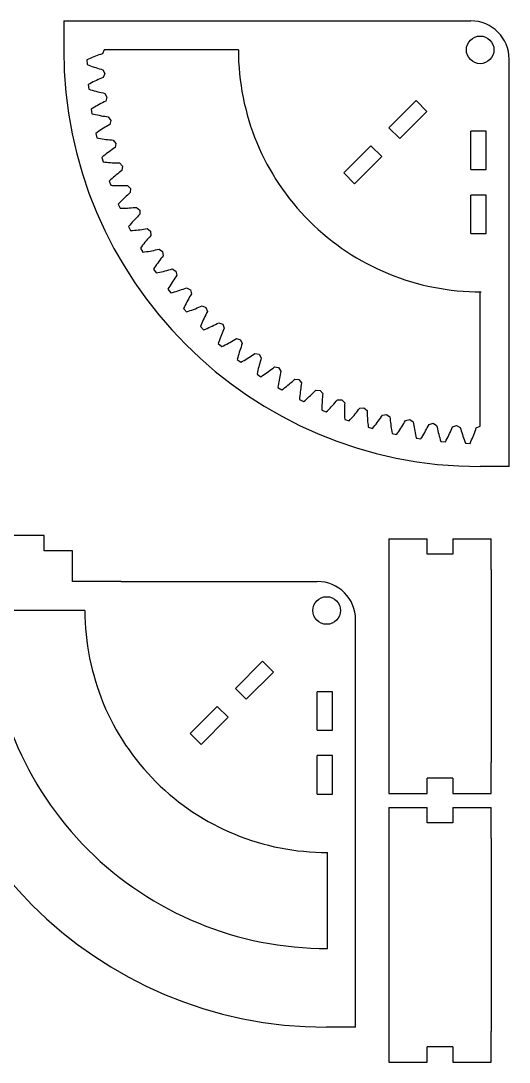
# Model space of a CAD drawing. Extents: x -1170 to -522, y -320 to 158.
# Drawn here: x -649.2 to -522, y -113.1 to 158 of the extents above; entities that cross this region are included whole.
import ezdxf

# ---------------------------------------------------------------- set-up
doc = ezdxf.new("R2010")
doc.units = 0
doc.linetypes.add('K5LT_BASIC', pattern=[0])
doc.layers.get('0').update_dxf_attribs({"lineweight": 25, "true_color": 0xffffff})
doc.layers.add('Системный слой', color=7, linetype='Continuous', true_color=0xffffff)

msp = doc.modelspace()

# ---------------------------------------------------------------- linework, layer by layer
at = {"color": 1, "true_color": 0xff0000}
for p, q in [((-638.03, 158.03), (-531.97, 158.03)), ((-638.03, 158.03), (-638.03, 150.47)), ((-628.42, 149.3), (-628.87, 149.14)), ((-627.97, 149.47), (-628.42, 149.3)), ((-627.53, 150.47), (-627.97, 149.47)), ((-627.53, 150.47), (-627.53, 150.47)), ((-631.55, 148.05), (-632, 147.85)), ((-632, 147.85), (-631.96, 146.66)), ((-631.96, 146.66), (-631.5, 146.48)), ((-631.1, 148.25), (-631.55, 148.05)), ((-631.5, 146.48), (-631.04, 146.31)), ((-630.66, 148.44), (-631.1, 148.25)), ((-630.21, 148.63), (-630.66, 148.44)), ((-629.77, 148.8), (-630.21, 148.63)), ((-629.32, 148.98), (-629.77, 148.8)), ((-628.87, 149.14), (-629.32, 148.98)), ((-631.04, 146.31), (-630.59, 146.15)), ((-630.59, 146.15), (-630.13, 145.99)), ((-630.13, 145.99), (-629.67, 145.84)), ((-629.67, 145.84), (-629.21, 145.7)), ((-629.21, 145.7), (-628.76, 145.56)), ((-628.76, 145.56), (-628.3, 145.43)), ((-628.3, 145.43), (-627.84, 145.29)), ((-627.84, 145.29), (-627.34, 144.32)), ((-627.34, 144.32), (-627.72, 143.29)), ((-627.34, 144.32), (-627.34, 144.32)), ((-631.2, 141.65), (-631.63, 141.42)), ((-631.63, 141.42), (-631.52, 140.23)), ((-630.76, 141.88), (-631.2, 141.65)), ((-630.33, 142.1), (-630.76, 141.88)), ((-629.9, 142.31), (-630.33, 142.1)), ((-629.46, 142.51), (-629.9, 142.31)), ((-629.03, 142.71), (-629.46, 142.51)), ((-628.59, 142.9), (-629.03, 142.71)), ((-628.15, 143.1), (-628.59, 142.9)), ((-627.72, 143.29), (-628.15, 143.1)), ((-631.52, 140.23), (-631.05, 140.08)), ((-631.05, 140.08), (-630.58, 139.94)), ((-630.58, 139.94), (-630.12, 139.81)), ((-630.12, 139.81), (-629.65, 139.68)), ((-629.65, 139.68), (-629.18, 139.56)), ((-629.18, 139.56), (-628.72, 139.45)), ((-628.72, 139.45), (-628.25, 139.34)), ((-628.25, 139.34), (-627.79, 139.24)), ((-627.79, 139.24), (-627.32, 139.13)), ((-627.32, 139.13), (-626.76, 138.19)), ((-629.61, 135.78), (-630.03, 135.54)), ((-629.19, 136.02), (-629.61, 135.78)), ((-628.77, 136.25), (-629.19, 136.02)), ((-628.34, 136.48), (-628.77, 136.25)), ((-627.92, 136.7), (-628.34, 136.48)), ((-627.5, 136.92), (-627.92, 136.7)), ((-627.07, 137.14), (-627.5, 136.92)), ((-626.76, 138.19), (-627.07, 137.14)), ((-626.76, 138.19), (-626.76, 138.19)), ((-553.29, 130.2), (-546.22, 137.27)), ((-543.39, 134.44), (-546.22, 137.27)), ((-630.44, 135.28), (-630.86, 135.03)), ((-630.86, 135.03), (-630.67, 133.85)), ((-630.67, 133.85), (-630.2, 133.73)), ((-630.03, 135.54), (-630.44, 135.28)), ((-630.2, 133.73), (-629.72, 133.62)), ((-629.72, 133.62), (-629.25, 133.51)), ((-629.25, 133.51), (-628.77, 133.42)), ((-628.77, 133.42), (-628.3, 133.33)), ((-628.3, 133.33), (-627.83, 133.24)), ((-627.83, 133.24), (-627.36, 133.16)), ((-627.36, 133.16), (-626.89, 133.09)), ((-626.89, 133.09), (-626.42, 133.01)), ((-626.42, 133.01), (-625.79, 132.11)), ((-550.47, 127.37), (-543.39, 134.44)), ((-627.27, 130.3), (-627.68, 130.05)), ((-626.86, 130.55), (-627.27, 130.3)), ((-626.45, 130.79), (-626.86, 130.55)), ((-626.04, 131.04), (-626.45, 130.79)), ((-625.79, 132.11), (-626.04, 131.04)), ((-625.79, 132.11), (-625.79, 132.11)), ((-553.29, 130.2), (-550.47, 127.37)), ((-629.29, 128.98), (-629.69, 128.69)), ((-629.69, 128.69), (-629.43, 127.53)), ((-629.43, 127.53), (-628.95, 127.44)), ((-628.89, 129.26), (-629.29, 128.98)), ((-628.49, 129.53), (-628.89, 129.26)), ((-628.08, 129.79), (-628.49, 129.53)), ((-627.68, 130.05), (-628.08, 129.79)), ((-528, 129.33), (-532, 129.33)), ((-532, 119.33), (-532, 129.33)), ((-528, 119.33), (-528, 129.33)), ((-628.95, 127.44), (-628.47, 127.36)), ((-628.47, 127.36), (-627.99, 127.29)), ((-627.99, 127.29), (-627.51, 127.22)), ((-627.51, 127.22), (-627.03, 127.16)), ((-627.03, 127.16), (-626.55, 127.1)), ((-626.55, 127.1), (-626.08, 127.05)), ((-626.08, 127.05), (-625.61, 127.01)), ((-625.61, 127.01), (-625.13, 126.96)), ((-625.02, 124.75), (-625.42, 124.48)), ((-625.13, 126.96), (-624.45, 126.1)), ((-624.63, 125.02), (-625.02, 124.75)), ((-624.45, 126.1), (-624.63, 125.02)), ((-624.45, 126.1), (-624.45, 126.1)), ((-565.08, 118.42), (-558.01, 125.49)), ((-555.18, 122.66), (-558.01, 125.49)), ((-627.74, 122.76), (-628.12, 122.45)), ((-628.12, 122.45), (-627.79, 121.3)), ((-627.36, 123.06), (-627.74, 122.76)), ((-626.98, 123.36), (-627.36, 123.06)), ((-626.59, 123.65), (-626.98, 123.36)), ((-626.2, 123.93), (-626.59, 123.65)), ((-625.81, 124.21), (-626.2, 123.93)), ((-625.42, 124.48), (-625.81, 124.21)), ((-562.25, 115.59), (-555.18, 122.66)), ((-627.79, 121.3), (-627.3, 121.25)), ((-627.3, 121.25), (-626.82, 121.19)), ((-626.82, 121.19), (-626.34, 121.15)), ((-626.34, 121.15), (-625.85, 121.11)), ((-625.85, 121.11), (-625.37, 121.08)), ((-625.37, 121.08), (-624.9, 121.06)), ((-624.9, 121.06), (-624.42, 121.04)), ((-624.42, 121.04), (-623.94, 121.02)), ((-623.94, 121.02), (-623.47, 121.01)), ((-623.47, 121.01), (-622.73, 120.19)), ((-622.73, 120.19), (-622.85, 119.09)), ((-622.73, 120.19), (-622.73, 120.19)), ((-532, 119.33), (-528, 119.33)), ((-625.81, 116.64), (-626.17, 116.31)), ((-625.45, 116.97), (-625.81, 116.64)), ((-625.08, 117.29), (-625.45, 116.97)), ((-624.71, 117.6), (-625.08, 117.29)), ((-624.34, 117.91), (-624.71, 117.6)), ((-623.97, 118.21), (-624.34, 117.91)), ((-623.6, 118.51), (-623.97, 118.21)), ((-623.22, 118.8), (-623.6, 118.51)), ((-622.85, 119.09), (-623.22, 118.8)), ((-565.08, 118.42), (-562.25, 115.59)), ((-626.17, 116.31), (-625.77, 115.19)), ((-625.77, 115.19), (-625.28, 115.16)), ((-625.28, 115.16), (-624.79, 115.14)), ((-624.79, 115.14), (-624.3, 115.13)), ((-624.3, 115.13), (-623.82, 115.12)), ((-623.82, 115.12), (-623.34, 115.12)), ((-623.34, 115.12), (-622.86, 115.13)), ((-622.86, 115.13), (-622.38, 115.14)), ((-622.38, 115.14), (-621.91, 115.15)), ((-621.91, 115.15), (-621.43, 115.17)), ((-621.43, 115.17), (-620.65, 114.39)), ((-620.65, 114.39), (-620.69, 113.3)), ((-620.65, 114.39), (-620.65, 114.39)), ((-622.81, 111.36), (-623.15, 111.01)), ((-622.46, 111.69), (-622.81, 111.36)), ((-622.11, 112.02), (-622.46, 111.69)), ((-621.76, 112.35), (-622.11, 112.02)), ((-621.4, 112.66), (-621.76, 112.35)), ((-621.05, 112.98), (-621.4, 112.66)), ((-620.69, 113.3), (-621.05, 112.98)), ((-528, 112.67), (-532, 112.67)), ((-532, 102.67), (-532, 112.67)), ((-528, 102.67), (-528, 112.67)), ((-623.5, 110.66), (-623.83, 110.31)), ((-623.83, 110.31), (-623.36, 109.22)), ((-623.15, 111.01), (-623.5, 110.66)), ((-623.36, 109.22), (-622.87, 109.22)), ((-622.87, 109.22), (-622.38, 109.23)), ((-622.38, 109.23), (-621.9, 109.25)), ((-621.9, 109.25), (-621.42, 109.27)), ((-621.42, 109.27), (-620.94, 109.3)), ((-620.94, 109.3), (-620.46, 109.34)), ((-620.46, 109.34), (-619.98, 109.38)), ((-619.98, 109.38), (-619.51, 109.42)), ((-619.51, 109.42), (-619.03, 109.46)), ((-619.03, 109.46), (-618.2, 108.74)), ((-618.2, 108.74), (-618.2, 108.74)), ((-618.2, 108.74), (-618.18, 107.65)), ((-619.84, 105.93), (-620.17, 105.58)), ((-619.52, 106.28), (-619.84, 105.93)), ((-619.18, 106.63), (-619.52, 106.28)), ((-618.85, 106.97), (-619.18, 106.63)), ((-618.51, 107.31), (-618.85, 106.97)), ((-618.18, 107.65), (-618.51, 107.31)), ((-620.81, 104.84), (-621.13, 104.47)), ((-621.13, 104.47), (-620.59, 103.41)), ((-620.49, 105.21), (-620.81, 104.84)), ((-620.59, 103.41), (-620.1, 103.44)), ((-620.17, 105.58), (-620.49, 105.21)), ((-620.1, 103.44), (-619.61, 103.48)), ((-619.61, 103.48), (-619.13, 103.53)), ((-619.13, 103.53), (-618.65, 103.58)), ((-618.65, 103.58), (-618.17, 103.64)), ((-618.17, 103.64), (-617.7, 103.71)), ((-617.7, 103.71), (-617.22, 103.78)), ((-617.22, 103.78), (-616.75, 103.85)), ((-616.75, 103.85), (-616.28, 103.93)), ((-616.28, 103.93), (-615.41, 103.26)), ((-615.41, 103.26), (-615.41, 103.26)), ((-615.41, 103.26), (-615.31, 102.16)), ((-616.87, 100.35), (-617.17, 99.97)), ((-616.56, 100.72), (-616.87, 100.35)), ((-616.25, 101.09), (-616.56, 100.72)), ((-615.94, 101.45), (-616.25, 101.09)), ((-615.63, 101.81), (-615.94, 101.45)), ((-615.31, 102.16), (-615.63, 101.81)), ((-532, 102.67), (-528, 102.67)), ((-617.77, 99.2), (-618.06, 98.81)), ((-618.06, 98.81), (-617.45, 97.78)), ((-617.47, 99.59), (-617.77, 99.2)), ((-617.17, 99.97), (-617.47, 99.59)), ((-617.45, 97.78), (-616.96, 97.85)), ((-616.96, 97.85), (-616.48, 97.92)), ((-616.48, 97.92), (-616, 98)), ((-616, 98), (-615.53, 98.08)), ((-615.53, 98.08), (-615.05, 98.17)), ((-615.05, 98.17), (-614.58, 98.26)), ((-614.58, 98.26), (-614.12, 98.37)), ((-614.12, 98.37), (-613.65, 98.47)), ((-613.65, 98.47), (-613.19, 98.57)), ((-613.19, 98.57), (-612.27, 97.96)), ((-612.27, 97.96), (-612.27, 97.96)), ((-612.27, 97.96), (-612.11, 96.87)), ((-613.55, 94.96), (-613.83, 94.57)), ((-613.27, 95.35), (-613.55, 94.96)), ((-612.98, 95.74), (-613.27, 95.35)), ((-612.69, 96.12), (-612.98, 95.74)), ((-612.4, 96.5), (-612.69, 96.12)), ((-612.11, 96.87), (-612.4, 96.5)), ((-614.37, 93.76), (-614.64, 93.35)), ((-614.64, 93.35), (-613.97, 92.37)), ((-614.1, 94.17), (-614.37, 93.76)), ((-613.83, 94.57), (-614.1, 94.17)), ((-613.97, 92.37), (-613.49, 92.46)), ((-613.49, 92.46), (-613.01, 92.56)), ((-613.01, 92.56), (-612.54, 92.67)), ((-612.54, 92.67), (-612.07, 92.78)), ((-612.07, 92.78), (-611.6, 92.9)), ((-611.6, 92.9), (-611.14, 93.03)), ((-611.14, 93.03), (-610.68, 93.16)), ((-610.68, 93.16), (-610.22, 93.29)), ((-610.22, 93.29), (-609.76, 93.42)), ((-609.76, 93.42), (-608.81, 92.87)), ((-608.81, 92.87), (-608.81, 92.87)), ((-608.81, 92.87), (-608.58, 91.79)), ((-609.9, 89.8), (-610.15, 89.39)), ((-609.64, 90.21), (-609.9, 89.8)), ((-609.38, 90.61), (-609.64, 90.21)), ((-609.12, 91), (-609.38, 90.61)), ((-608.85, 91.4), (-609.12, 91)), ((-608.58, 91.79), (-608.85, 91.4)), ((-610.64, 88.55), (-610.88, 88.12)), ((-610.88, 88.12), (-610.15, 87.18)), ((-610.4, 88.97), (-610.64, 88.55)), ((-610.15, 89.39), (-610.4, 88.97)), ((-610.15, 87.18), (-609.68, 87.3)), ((-609.68, 87.3), (-609.21, 87.44)), ((-609.21, 87.44), (-608.74, 87.57)), ((-608.74, 87.57), (-608.28, 87.71)), ((-608.28, 87.71), (-607.82, 87.86)), ((-607.82, 87.86), (-607.37, 88.02)), ((-607.37, 88.02), (-606.92, 88.17)), ((-606.92, 88.17), (-606.47, 88.33)), ((-606.47, 88.33), (-606.02, 88.49)), ((-606.02, 88.49), (-605.04, 88)), ((-605.04, 88), (-605.04, 88)), ((-605.04, 88), (-604.74, 86.95)), ((-604.74, 86.95), (-604.98, 86.53)), ((-529.53, 52.47), (-529.53, 87.47)), ((-606.16, 84.44), (-606.38, 84.01)), ((-605.93, 84.87), (-606.16, 84.44)), ((-605.7, 85.29), (-605.93, 84.87)), ((-605.46, 85.71), (-605.7, 85.29)), ((-605.22, 86.12), (-605.46, 85.71)), ((-604.98, 86.53), (-605.22, 86.12)), ((-606.6, 83.58), (-606.81, 83.13)), ((-606.81, 83.13), (-606.02, 82.24)), ((-606.38, 84.01), (-606.6, 83.58)), ((-606.02, 82.24), (-605.56, 82.4)), ((-605.56, 82.4), (-605.1, 82.56)), ((-605.1, 82.56), (-604.64, 82.72)), ((-604.64, 82.72), (-604.19, 82.89)), ((-604.19, 82.89), (-603.74, 83.07)), ((-603.74, 83.07), (-603.3, 83.25)), ((-603.3, 83.25), (-602.86, 83.44)), ((-602.86, 83.44), (-602.42, 83.63)), ((-602.42, 83.63), (-601.98, 83.81)), ((-601.98, 83.81), (-600.97, 83.39)), ((-601.03, 81.5), (-601.25, 81.07)), ((-600.82, 81.92), (-601.03, 81.5)), ((-600.97, 83.39), (-600.97, 83.39)), ((-600.97, 83.39), (-600.6, 82.35)), ((-600.6, 82.35), (-600.82, 81.92)), ((-602.24, 78.87), (-602.43, 78.42)), ((-602.05, 79.32), (-602.24, 78.87)), ((-601.86, 79.76), (-602.05, 79.32)), ((-601.66, 80.2), (-601.86, 79.76)), ((-601.46, 80.64), (-601.66, 80.2)), ((-601.25, 81.07), (-601.46, 80.64)), ((-599.36, 78.54), (-598.93, 78.75)), ((-598.93, 78.75), (-598.5, 78.97)), ((-598.5, 78.97), (-598.08, 79.18)), ((-598.08, 79.18), (-597.65, 79.4)), ((-597.65, 79.4), (-596.61, 79.03)), ((-596.61, 79.03), (-596.61, 79.03)), ((-596.61, 79.03), (-596.19, 78.02)), ((-602.43, 78.42), (-601.58, 77.57)), ((-601.58, 77.57), (-601.13, 77.76)), ((-601.13, 77.76), (-600.68, 77.95)), ((-600.68, 77.95), (-600.24, 78.14)), ((-600.24, 78.14), (-599.8, 78.34)), ((-599.8, 78.34), (-599.36, 78.54)), ((-596.93, 76.26), (-597.11, 75.81)), ((-596.75, 76.7), (-596.93, 76.26)), ((-596.56, 77.14), (-596.75, 76.7)), ((-596.37, 77.58), (-596.56, 77.14)), ((-596.19, 78.02), (-596.37, 77.58)), ((-597.6, 74.44), (-597.76, 73.98)), ((-597.76, 73.98), (-596.87, 73.19)), ((-597.44, 74.9), (-597.6, 74.44)), ((-597.28, 75.36), (-597.44, 74.9)), ((-597.11, 75.81), (-597.28, 75.36)), ((-596.87, 73.19), (-596.42, 73.4)), ((-596.42, 73.4), (-595.99, 73.62)), ((-595.99, 73.62), (-595.56, 73.84)), ((-595.56, 73.84), (-595.13, 74.07)), ((-595.13, 74.07), (-594.71, 74.3)), ((-594.71, 74.3), (-594.29, 74.54)), ((-594.29, 74.54), (-593.88, 74.78)), ((-593.88, 74.78), (-593.47, 75.02)), ((-593.47, 75.02), (-593.05, 75.26)), ((-593.05, 75.26), (-592, 74.96)), ((-592, 74.96), (-592, 74.96)), ((-592, 74.96), (-591.51, 73.98)), ((-591.67, 73.53), (-591.83, 73.08)), ((-591.51, 73.98), (-591.67, 73.53)), ((-592.56, 70.79), (-592.7, 70.32)), ((-592.43, 71.26), (-592.56, 70.79)), ((-592.29, 71.72), (-592.43, 71.26)), ((-592.14, 72.18), (-592.29, 71.72)), ((-591.98, 72.63), (-592.14, 72.18)), ((-591.83, 73.08), (-591.98, 72.63)), ((-589.79, 70.36), (-589.39, 70.62)), ((-589.39, 70.62), (-589, 70.88)), ((-589, 70.88), (-588.6, 71.15)), ((-588.6, 71.15), (-588.21, 71.42)), ((-588.21, 71.42), (-587.13, 71.19)), ((-587.13, 71.19), (-587.13, 71.19)), ((-587.13, 71.19), (-586.58, 70.24)), ((-592.7, 70.32), (-592.82, 69.85)), ((-592.82, 69.85), (-591.88, 69.12)), ((-591.88, 69.12), (-591.45, 69.36)), ((-591.45, 69.36), (-591.03, 69.6)), ((-591.03, 69.6), (-590.61, 69.85)), ((-590.61, 69.85), (-590.2, 70.1)), ((-590.2, 70.1), (-589.79, 70.36)), ((-587.22, 67.93), (-587.33, 67.46)), ((-587.1, 68.4), (-587.22, 67.93)), ((-586.97, 68.86), (-587.1, 68.4)), ((-586.84, 69.32), (-586.97, 68.86)), ((-586.71, 69.78), (-586.84, 69.32)), ((-586.58, 70.24), (-586.71, 69.78)), ((-583.5, 67.6), (-583.13, 67.89)), ((-583.13, 67.89), (-582.04, 67.73)), ((-587.54, 66.51), (-587.63, 66.03)), ((-587.63, 66.03), (-586.65, 65.36)), ((-587.44, 66.99), (-587.54, 66.51)), ((-587.33, 67.46), (-587.44, 66.99)), ((-586.65, 65.36), (-586.24, 65.63)), ((-586.24, 65.63), (-585.83, 65.9)), ((-585.83, 65.9), (-585.43, 66.17)), ((-585.43, 66.17), (-585.04, 66.45)), ((-585.04, 66.45), (-584.65, 66.73)), ((-584.65, 66.73), (-584.26, 67.02)), ((-584.26, 67.02), (-583.88, 67.31)), ((-583.88, 67.31), (-583.5, 67.6)), ((-582.04, 67.73), (-582.04, 67.73)), ((-582.04, 67.73), (-581.43, 66.81)), ((-581.74, 65.42), (-581.83, 64.95)), ((-581.63, 65.88), (-581.74, 65.42)), ((-581.53, 66.35), (-581.63, 65.88)), ((-581.43, 66.81), (-581.53, 66.35)), ((-582.15, 63.04), (-582.22, 62.55)), ((-582.22, 62.55), (-581.19, 61.94)), ((-582.08, 63.52), (-582.15, 63.04)), ((-582, 64), (-582.08, 63.52)), ((-581.92, 64.47), (-582, 64)), ((-581.83, 64.95), (-581.92, 64.47)), ((-580.8, 62.23), (-580.41, 62.53)), ((-580.41, 62.53), (-580.03, 62.83)), ((-580.03, 62.83), (-579.65, 63.13)), ((-579.65, 63.13), (-579.28, 63.44)), ((-579.28, 63.44), (-578.91, 63.75)), ((-578.91, 63.75), (-578.55, 64.06)), ((-578.55, 64.06), (-578.19, 64.37)), ((-578.19, 64.37), (-577.84, 64.69)), ((-577.84, 64.69), (-576.74, 64.59)), ((-576.74, 64.59), (-576.74, 64.59)), ((-576.74, 64.59), (-576.07, 63.72)), ((-576.22, 62.78), (-576.29, 62.3)), ((-576.15, 63.25), (-576.22, 62.78)), ((-576.07, 63.72), (-576.15, 63.25)), ((-581.19, 61.94), (-580.8, 62.23)), ((-576.56, 59.9), (-576.59, 59.41)), ((-576.52, 60.39), (-576.56, 59.9)), ((-576.47, 60.87), (-576.52, 60.39)), ((-576.42, 61.35), (-576.47, 60.87)), ((-576.36, 61.83), (-576.42, 61.35)), ((-576.29, 62.3), (-576.36, 61.83)), ((-574.79, 59.51), (-574.42, 59.83)), ((-574.42, 59.83), (-574.07, 60.16)), ((-574.07, 60.16), (-573.72, 60.48)), ((-573.72, 60.48), (-573.37, 60.82)), ((-573.37, 60.82), (-573.03, 61.15)), ((-573.03, 61.15), (-572.69, 61.49)), ((-572.69, 61.49), (-572.35, 61.82)), ((-572.35, 61.82), (-571.26, 61.8)), ((-571.26, 61.8), (-571.26, 61.8)), ((-571.26, 61.8), (-570.54, 60.97)), ((-570.62, 60.02), (-570.66, 59.54)), ((-570.58, 60.49), (-570.62, 60.02)), ((-570.54, 60.97), (-570.58, 60.49)), ((-576.59, 59.41), (-575.53, 58.87)), ((-575.53, 58.87), (-575.16, 59.19)), ((-575.16, 59.19), (-574.79, 59.51)), ((-570.77, 57.62), (-570.78, 57.13)), ((-570.78, 57.13), (-570.78, 56.64)), ((-570.75, 58.1), (-570.77, 57.62)), ((-570.73, 58.58), (-570.75, 58.1)), ((-570.7, 59.06), (-570.73, 58.58)), ((-570.66, 59.54), (-570.7, 59.06)), ((-568.99, 56.85), (-568.64, 57.19)), ((-568.64, 57.19), (-568.31, 57.54)), ((-568.31, 57.54), (-567.98, 57.89)), ((-567.98, 57.89), (-567.65, 58.24)), ((-567.65, 58.24), (-567.34, 58.6)), ((-567.34, 58.6), (-567.02, 58.95)), ((-567.02, 58.95), (-566.7, 59.31)), ((-566.7, 59.31), (-565.61, 59.35)), ((-565.61, 59.35), (-565.61, 59.35)), ((-565.61, 59.35), (-564.83, 58.57)), ((-564.87, 57.14), (-564.88, 56.66)), ((-564.86, 57.62), (-564.87, 57.14)), ((-564.85, 58.09), (-564.86, 57.62)), ((-564.83, 58.57), (-564.85, 58.09)), ((-561.2, 56.78), (-560.91, 57.15)), ((-560.91, 57.15), (-559.81, 57.27)), ((-559.81, 57.27), (-559.81, 57.27)), ((-559.81, 57.27), (-558.99, 56.53)), ((-570.78, 56.64), (-569.69, 56.17)), ((-569.69, 56.17), (-569.34, 56.5)), ((-569.34, 56.5), (-568.99, 56.85)), ((-564.88, 56.66), (-564.88, 56.18)), ((-564.88, 56.18), (-564.87, 55.7)), ((-564.87, 55.7), (-564.86, 55.21)), ((-564.86, 55.21), (-564.84, 54.72)), ((-564.84, 54.72), (-564.81, 54.23)), ((-563.36, 54.19), (-563.03, 54.55)), ((-563.03, 54.55), (-562.71, 54.92)), ((-562.71, 54.92), (-562.4, 55.29)), ((-562.4, 55.29), (-562.09, 55.66)), ((-562.09, 55.66), (-561.79, 56.03)), ((-561.79, 56.03), (-561.49, 56.4)), ((-561.49, 56.4), (-561.2, 56.78)), ((-558.99, 56.53), (-558.98, 56.06)), ((-558.98, 56.06), (-558.96, 55.58)), ((-558.96, 55.58), (-558.94, 55.1)), ((-558.94, 55.1), (-558.92, 54.63)), ((-558.92, 54.63), (-558.89, 54.15)), ((-555.79, 54.19), (-555.52, 54.58)), ((-555.52, 54.58), (-555.25, 54.98)), ((-555.25, 54.98), (-554.98, 55.37)), ((-554.98, 55.37), (-553.9, 55.55)), ((-553.9, 55.55), (-553.9, 55.55)), ((-553.9, 55.55), (-553.04, 54.87)), ((-553.04, 54.87), (-552.99, 54.39)), ((-552.99, 54.39), (-552.95, 53.92)), ((-564.81, 54.23), (-563.69, 53.83)), ((-563.69, 53.83), (-563.36, 54.19)), ((-558.89, 54.15), (-558.85, 53.66)), ((-558.85, 53.66), (-558.81, 53.18)), ((-558.81, 53.18), (-558.75, 52.7)), ((-558.75, 52.7), (-558.7, 52.21)), ((-558.7, 52.21), (-557.55, 51.88)), ((-557.55, 51.88), (-557.24, 52.26)), ((-557.24, 52.26), (-556.94, 52.64)), ((-556.94, 52.64), (-556.64, 53.02)), ((-556.64, 53.02), (-556.35, 53.41)), ((-556.35, 53.41), (-556.07, 53.8)), ((-556.07, 53.8), (-555.79, 54.19)), ((-552.95, 53.92), (-552.9, 53.45)), ((-552.9, 53.45), (-552.84, 52.97)), ((-552.84, 52.97), (-552.78, 52.49)), ((-552.78, 52.49), (-552.71, 52.01)), ((-552.71, 52.01), (-552.64, 51.53)), ((-552.64, 51.53), (-552.56, 51.05)), ((-550.47, 51.51), (-550.21, 51.92)), ((-550.21, 51.92), (-549.95, 52.32)), ((-549.95, 52.32), (-549.7, 52.73)), ((-549.7, 52.73), (-549.45, 53.14)), ((-549.45, 53.14), (-549.21, 53.55)), ((-549.21, 53.55), (-548.96, 53.96)), ((-548.96, 53.96), (-547.89, 54.21)), ((-547.89, 54.21), (-547.89, 54.21)), ((-547.89, 54.21), (-546.99, 53.58)), ((-546.99, 53.58), (-546.91, 53.11)), ((-546.91, 53.11), (-546.84, 52.64)), ((-546.84, 52.64), (-546.76, 52.17)), ((-546.76, 52.17), (-546.67, 51.7)), ((-546.67, 51.7), (-546.58, 51.23)), ((-543.75, 51.23), (-543.52, 51.66)), ((-543.52, 51.66), (-543.3, 52.08)), ((-543.3, 52.08), (-543.08, 52.5)), ((-543.08, 52.5), (-542.86, 52.93)), ((-542.86, 52.93), (-541.81, 53.24)), ((-541.81, 53.24), (-541.81, 53.24)), ((-541.81, 53.24), (-540.87, 52.68)), ((-540.87, 52.68), (-540.76, 52.21)), ((-540.76, 52.21), (-540.66, 51.75)), ((-540.66, 51.75), (-540.55, 51.28)), ((-537.1, 51.41), (-536.9, 51.85)), ((-536.9, 51.85), (-536.71, 52.28)), ((-536.71, 52.28), (-535.68, 52.66)), ((-535.68, 52.66), (-535.68, 52.66)), ((-535.68, 52.66), (-534.71, 52.16)), ((-534.71, 52.16), (-534.57, 51.7)), ((-534.57, 51.7), (-534.44, 51.24)), ((-530.86, 51.13), (-530.7, 51.58)), ((-530.7, 51.58), (-530.53, 52.03)), ((-530.53, 52.03), (-529.53, 52.47)), ((-529.53, 52.47), (-529.53, 52.47)), ((-552.56, 51.05), (-552.47, 50.57)), ((-552.47, 50.57), (-551.31, 50.31)), ((-551.31, 50.31), (-551.02, 50.71)), ((-551.02, 50.71), (-550.74, 51.11)), ((-550.74, 51.11), (-550.47, 51.51)), ((-546.58, 51.23), (-546.49, 50.75)), ((-546.49, 50.75), (-546.38, 50.28)), ((-546.38, 50.28), (-546.27, 49.8)), ((-546.27, 49.8), (-546.15, 49.33)), ((-546.15, 49.33), (-544.97, 49.14)), ((-544.97, 49.14), (-544.72, 49.56)), ((-544.72, 49.56), (-544.46, 49.97)), ((-544.46, 49.97), (-544.22, 50.39)), ((-544.22, 50.39), (-543.98, 50.81)), ((-543.98, 50.81), (-543.75, 51.23)), ((-540.55, 51.28), (-540.44, 50.82)), ((-540.44, 50.82), (-540.32, 50.35)), ((-540.32, 50.35), (-540.19, 49.88)), ((-540.19, 49.88), (-540.06, 49.42)), ((-540.06, 49.42), (-539.92, 48.95)), ((-539.92, 48.95), (-539.77, 48.48)), ((-538.35, 48.8), (-538.12, 49.24)), ((-538.12, 49.24), (-537.9, 49.67)), ((-537.9, 49.67), (-537.69, 50.1)), ((-537.69, 50.1), (-537.49, 50.54)), ((-537.49, 50.54), (-537.29, 50.97)), ((-537.29, 50.97), (-537.1, 51.41)), ((-534.44, 51.24), (-534.3, 50.79)), ((-534.3, 50.79), (-534.16, 50.33)), ((-534.16, 50.33), (-534.01, 49.87)), ((-534.01, 49.87), (-533.85, 49.41)), ((-533.85, 49.41), (-533.69, 48.96)), ((-533.69, 48.96), (-533.52, 48.5)), ((-531.95, 48.45), (-531.75, 48.9)), ((-531.75, 48.9), (-531.56, 49.34)), ((-531.56, 49.34), (-531.37, 49.79)), ((-531.37, 49.79), (-531.2, 50.23)), ((-531.2, 50.23), (-531.02, 50.68)), ((-531.02, 50.68), (-530.86, 51.13)), ((-539.77, 48.48), (-538.58, 48.37)), ((-538.58, 48.37), (-538.35, 48.8)), ((-533.52, 48.5), (-533.34, 48.04)), ((-533.34, 48.04), (-532.15, 48)), ((-532.15, 48), (-531.95, 48.45)), ((-521.97, 41.97), (-529.53, 41.97)), ((-643.16, 24.03), (-653.16, 24.03)), ((-643.16, 20.03), (-643.16, 24.03)), ((-553.33, 23.15), (-553.33, 15.15)), ((-553.33, 23.15), (-543.33, 23.15)), ((-543.33, 19.15), (-543.33, 23.15)), ((-536.67, 23.15), (-536.67, 19.15)), ((-536.67, 23.15), (-526.67, 23.15)), ((-526.67, 15.15), (-526.67, 23.15)), ((-635.73, 20.03), (-643.16, 20.03)), ((-635.73, 12.03), (-635.73, 20.03)), ((-536.67, 19.15), (-543.33, 19.15)), ((-553.33, 15.15), (-553.33, -35.15)), ((-526.67, 15.15), (-526.67, -35.15)), ((-623.03, 12.03), (-635.73, 12.03)), ((-623.03, 12.03), (-571.97, 12.03)), ((-561.97, -49.03), (-561.97, 2.03)), ((-593.29, -15.8), (-586.22, -8.73)), ((-583.39, -11.56), (-586.22, -8.73)), ((-590.47, -18.63), (-583.39, -11.56)), ((-593.29, -15.8), (-590.47, -18.63)), ((-568, -16.67), (-572, -16.67)), ((-572, -26.67), (-572, -16.67)), ((-568, -26.67), (-568, -16.67)), ((-605.08, -27.58), (-598.01, -20.51)), ((-595.18, -23.34), (-598.01, -20.51)), ((-602.25, -30.41), (-595.18, -23.34)), ((-572, -26.67), (-568, -26.67)), ((-605.08, -27.58), (-602.25, -30.41)), ((-568, -33.33), (-572, -33.33)), ((-572, -43.33), (-572, -33.33)), ((-568, -43.33), (-568, -33.33)), ((-553.33, -35.15), (-553.33, -43.15)), ((-526.67, -43.15), (-526.67, -35.15)), ((-543.33, -43.15), (-543.33, -39.15)), ((-536.67, -39.15), (-543.33, -39.15)), ((-536.67, -39.15), (-536.67, -43.15)), ((-572, -43.33), (-568, -43.33)), ((-553.33, -43.15), (-543.33, -43.15)), ((-536.67, -43.15), (-526.67, -43.15)), ((-553.33, -46.85), (-553.33, -54.85)), ((-553.33, -46.85), (-543.33, -46.85)), ((-543.33, -50.85), (-543.33, -46.85)), ((-536.67, -46.85), (-536.67, -50.85)), ((-536.67, -46.85), (-526.67, -46.85)), ((-526.67, -54.85), (-526.67, -46.85)), ((-536.67, -50.85), (-543.33, -50.85)), ((-553.33, -54.85), (-553.33, -105.15)), ((-526.67, -54.85), (-526.67, -105.15)), ((-569.28, -83.53), (-569.28, -58.53)), ((-561.97, -104.03), (-569.53, -104.03)), ((-553.33, -105.15), (-553.33, -113.15)), ((-526.67, -113.15), (-526.67, -105.15)), ((-543.33, -113.15), (-543.33, -109.15)), ((-536.67, -109.15), (-543.33, -109.15)), ((-536.67, -109.15), (-536.67, -113.15)), ((-553.33, -113.15), (-543.33, -113.15)), ((-536.67, -113.15), (-526.67, -113.15))]:
    msp.add_line(p, q, dxfattribs=at)
for centre in [(-529.53, 150.47), (-569.53, 4.47)]:
    msp.add_circle(centre, 3.6, dxfattribs=at)
for centre, radius, start, end in [((-531.97, 148.03), 10, 0, 90), ((-529.53, 150.47), 108.5, 180, 270), ((-529.53, 150.47), 63, 179.9932, 270.2258), ((-571.97, 2.03), 10, 360, 90), ((-569.53, 4.47), 108.5, 180, 270), ((-569.53, 4.47), 88, 179.9986, 270.1616), ((-569.53, 4.47), 63, 179.9932, 270.2258)]:
    msp.add_arc(centre, radius, start, end, dxfattribs=at)
at = {"layer": 'Системный слой', "color": 1, "linetype": 'K5LT_BASIC', "true_color": 0xff0000}
for p, q in [((-592.53, 150.48), (-627.53, 150.47)), ((-521.97, 41.97), (-521.97, 148.03)), ((-632.53, 4.48), (-657.53, 4.47)), ((-561.97, -104.03), (-561.97, -49.03))]:
    msp.add_line(p, q, dxfattribs=at)

doc.saveas('drawing.dxf')
